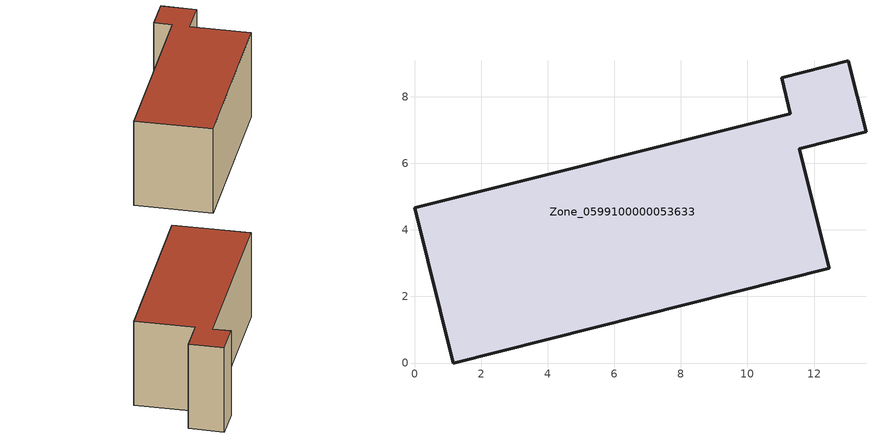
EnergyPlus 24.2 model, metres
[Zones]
Zone_0599100000053633
 floor ground (C_G): 11.29,7.49 11.03,8.57 13.02,9.07 13.56,6.94 11.56,6.44 12.46,2.84 1.17,0 0,4.66 z0
 wall outside (C_F): 1.17,0 12.46,2.84 11.56,6.44 13.56,6.94 13.02,9.07 11.03,8.57 11.29,7.49 0,4.66 1.17,0 z0:5.79
 roof outside (C_R): 11.29,7.49 0,4.66 1.17,0 12.46,2.84 11.56,6.44 13.56,6.94 13.02,9.07 11.03,8.57 z5.79
[BUILDING]
Pand.0599100000053633: North Axis=0; Terrain=City; Loads Convergence Tolerance Value=0.04; Temperature Convergence Tolerance Value=0.4; Solar Distribution=FullExterior; Maximum Number of Warmup Days=25; Minimum Number of Warmup Days=1
[Site:Location]
Rotterdam.The.Hague.AP_ZH_NLD Design_Conditions: Latitude=51.96; Longitude=4.45; Time Zone=1; Elevation=-4.5
[SITE:GROUNDTEMPERATURE:BUILDINGSURFACE]
18, 18, 18, 18, 18, 18, 18, 18, 18, 18, 18, 18
[MATERIAL] Thermal Absorptance=0.9; Solar Absorptance=0.7; Visible Absorptance=0.7
Name | Roughness | Thickness | Conductivity | Density | Specific Heat
G.TI.1992-2005 | MediumSmooth | 0.15 | 0.06 | 540 | 1210
F.TI.1992-2005 | Rough | 0.3 | 0.12 | 1920 | 840
R.TI.1992-2005 | MediumRough | 0.2 | 0.08 | 1500 | 1000
[CONSTRUCTION]
C_G: G.TI.1992-2005
C_F: F.TI.1992-2005
C_R: R.TI.1992-2005
[ZONE]
Zone_0599100000053633: Type=1; Multiplier=1; Ceiling Height=Autocalculate; Volume=Autocalculate; Floor Area=autocalculate; Part of Total Floor Area=Yes
[ZONEINFILTRATION:DESIGNFLOWRATE]
Infil_Zone_0599100000053633: Zone or ZoneList or Space or SpaceList=Zone_0599100000053633; Schedule=AlwaysOn; Design Flow Rate Calculation Method=Flow/Area; Flow Rate per Floor Area=0.0015; Constant Term Coefficient=1; Temperature Term Coefficient=0; Velocity Term Coefficient=0; Velocity Squared Term Coefficient=0
[HVACTEMPLATE:ZONE:IDEALLOADSAIRSYSTEM]
Zone_0599100000053633: Maximum Heating Supply Air Temperature=50; Minimum Cooling Supply Air Temperature=13; Maximum Heating Supply Air Humidity Ratio=0.0156; Minimum Cooling Supply Air Humidity Ratio=0.0077; Heating Limit=NoLimit; Cooling Limit=NoLimit; Dehumidification Control Type=ConstantSensibleHeatRatio; Cooling Sensible Heat Ratio=0.7; Dehumidification Setpoint=60; Humidification Control Type=None; Humidification Setpoint=30; Outdoor Air Method=None; Outdoor Air Flow Rate per Person=0.00944; Outdoor Air Flow Rate per Zone Floor Area=0; Outdoor Air Flow Rate per Zone=0; Demand Controlled Ventilation Type=None; Outdoor Air Economizer Type=NoEconomizer; Heat Recovery Type=None; Sensible Heat Recovery Effectiveness=0.7; Latent Heat Recovery Effectiveness=0.65
[ZONECONTROL:THERMOSTAT]
ThermostatControl_Zone_0599100000053633: Zone or ZoneList=Zone_0599100000053633; Control Type Schedule=DualSetpointControlType; Control 1=Thermostat_Zone_0599100000053633; Temperature Difference Between Cutout And Setpoint=0
[THERMOSTATSETPOINT:DUALSETPOINT]
Thermostat_Zone_0599100000053633: Heating Setpoint Temperature Schedule=HeatingSetpoint_Zone_0599100000053633; Cooling Setpoint Temperature Schedule=CoolingSetpoint_Zone_0599100000053633
[SCHEDULE:COMPACT]
HeatingSetpoint_Zone_0599100000053633: Through: 12/31, For: AllDays, Until: 24:00, 21
CoolingSetpoint_Zone_0599100000053633: Through: 12/31, For: AllDays, Until: 24:00, 24
DualSetpointControlType: Through: 12/31, For: AllDays, Until: 24:00, 4
AlwaysOn: Through: 12/31, For: AllDays, Until: 24:00, 1
